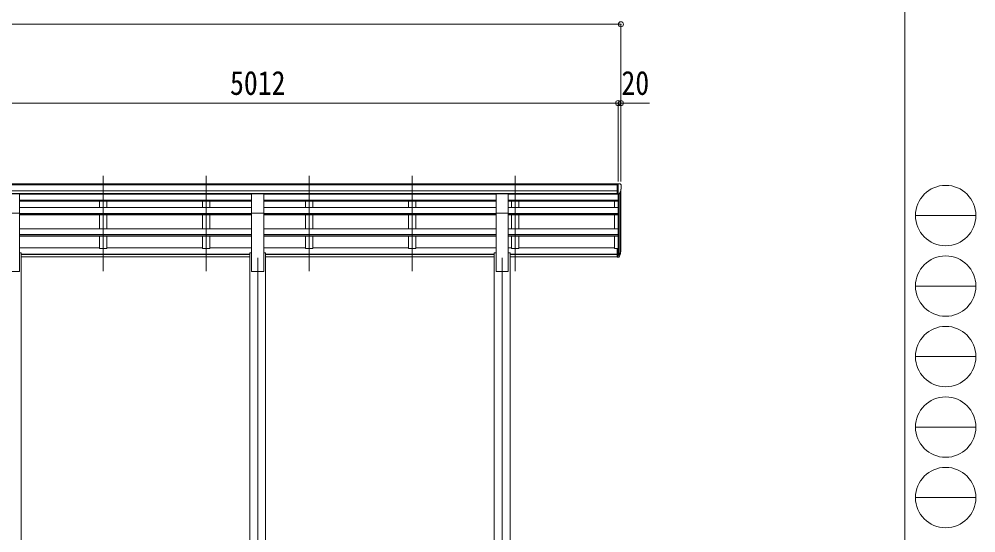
# Model space of a CAD drawing. Units: millimetres at full size, sheet at 1:35. Extents: x -9783 to 9892, y -6828 to 6752.
# Drawn here: x 3238 to 9892, y -3468 to 102 of the extents above; entities that cross this region are included whole.
import ezdxf
from ezdxf.enums import TextEntityAlignment as Align

# ---------------------------------------------------------------- set-up
doc = ezdxf.new("R2010")
doc.units = ezdxf.units.MM
doc.header["$LTSCALE"] = 35
doc.header["$PDMODE"] = 32
doc.header["$PDSIZE"] = 35
for name, color, linetype, lineweight in [('0-1_本体', 4, 'Continuous', 9), ('0-2_部品', 7, 'Continuous', 9), ('0-8_PARTS2', 2, 'Continuous', 9), ('0-A_寸法', 6, 'Continuous', 9), ('F-0_240', 7, 'Continuous', 9)]:
    doc.layers.add(name, color=color, linetype=linetype, lineweight=lineweight)
doc.styles.add('ＭＳ ゴシック', font='')
doc.styles.get('ＭＳ ゴシック').set_extended_font_data('MS Gothic')

msp = doc.modelspace()

# ---------------------------------------------------------------- linework, layer by layer
at = {"layer": '0-1_本体'}
for p, q in [((7396.72, -1043.25), (2397.72, -1043.25)), ((7396.72, -1048.6), (2397.72, -1048.6)), ((7396.72, -1092.12), (2397.72, -1092.12)), ((7396.72, -1109.79), (2397.72, -1109.79)), ((4854.72, -1112.16), (3239.72, -1112.16)), ((4854.72, -1115.12), (3239.72, -1115.12)), ((3798.22, -1112.16), (3798.22, -1115.12)), ((3848.22, -1112.16), (3848.22, -1115.12)), ((4514.22, -1112.16), (4514.22, -1115.12)), ((4564.22, -1112.16), (4564.22, -1115.12)), ((6554.72, -1112.16), (4939.72, -1112.16)), ((6554.72, -1115.12), (4939.72, -1115.12)), ((5230.22, -1112.16), (5230.22, -1115.12)), ((5280.22, -1112.16), (5280.22, -1115.12)), ((5946.22, -1112.16), (5946.22, -1115.12)), ((5996.22, -1112.16), (5996.22, -1115.12)), ((6639.72, -1112.16), (7396.72, -1112.16)), ((7403.22, -1115.12), (6639.72, -1115.12)), ((6662.22, -1112.16), (6662.22, -1115.12)), ((6712.22, -1112.16), (6712.22, -1115.12)), ((7403.22, -1113.63), (7403.22, -1491.34)), ((7409.22, -1114.15), (7409.22, -1535.78)), ((7418.93, -1098.8), (7418.93, -1517.78)), ((7423.22, -1493.51), (7423.22, -1080)), ((4854.72, -1157.08), (3239.72, -1157.08)), ((4854.72, -1158.77), (3239.72, -1158.77)), ((4854.72, -1162.56), (3239.72, -1162.56)), ((3798.22, -1162.56), (3798.22, -1207.98)), ((3848.22, -1162.56), (3848.22, -1207.98)), ((4514.22, -1162.56), (4514.22, -1207.98)), ((4564.22, -1162.56), (4564.22, -1207.98)), ((6554.72, -1157.08), (4939.72, -1157.08)), ((6554.72, -1158.77), (4939.72, -1158.77)), ((6554.72, -1162.56), (4939.72, -1162.56)), ((5230.22, -1162.56), (5230.22, -1207.98)), ((5280.22, -1162.56), (5280.22, -1207.98)), ((5946.22, -1162.56), (5946.22, -1207.98)), ((5996.22, -1162.56), (5996.22, -1207.98)), ((7403.22, -1157.08), (6639.72, -1157.08)), ((7403.22, -1158.77), (6639.72, -1158.77)), ((7403.22, -1162.56), (6639.72, -1162.56)), ((6662.22, -1162.56), (6662.22, -1207.98)), ((6712.22, -1162.56), (6712.22, -1207.98)), ((7378.22, -1207.98), (7378.22, -1162.56)), ((4854.72, -1207.98), (3239.72, -1207.98)), ((3239.72, -1652.77), (3239.72, -1245.82)), ((4854.72, -1248.56), (3239.72, -1248.56)), ((4854.72, -1250.25), (3239.72, -1250.25)), ((4854.72, -1257.12), (3239.72, -1257.12)), ((3798.22, -1257.12), (3798.22, -1356.22)), ((3848.22, -1257.12), (3848.22, -1356.22)), ((4514.22, -1257.12), (4514.22, -1356.22)), ((4564.22, -1257.12), (4564.22, -1356.22)), ((4854.72, -1652.77), (4854.72, -1245.82)), ((6554.72, -1207.98), (4939.72, -1207.98)), ((4939.72, -1652.77), (4939.72, -1245.82)), ((6554.72, -1248.56), (4939.72, -1248.56)), ((6554.72, -1250.25), (4939.72, -1250.25)), ((6554.72, -1257.12), (4939.72, -1257.12)), ((5230.22, -1257.12), (5230.22, -1356.22)), ((5280.22, -1257.12), (5280.22, -1356.22)), ((5946.22, -1257.12), (5946.22, -1356.22)), ((5996.22, -1257.12), (5996.22, -1356.22)), ((6554.72, -1652.77), (6554.72, -1245.82)), ((7403.22, -1207.98), (6639.72, -1207.98)), ((6639.72, -1652.77), (6639.72, -1245.82)), ((7403.22, -1248.56), (6639.72, -1248.56)), ((7403.22, -1250.25), (6639.72, -1250.25)), ((7403.22, -1257.12), (6639.72, -1257.12)), ((6662.22, -1257.12), (6662.22, -1356.22)), ((6712.22, -1257.12), (6712.22, -1356.22)), ((7378.22, -1356.22), (7378.22, -1257.12)), ((4854.72, -1356.22), (3239.72, -1356.22)), ((4854.72, -1395.36), (3239.72, -1395.36)), ((4854.72, -1397.03), (3239.72, -1397.03)), ((6554.72, -1356.22), (4939.72, -1356.22)), ((6554.72, -1395.36), (4939.72, -1395.36)), ((6554.72, -1397.03), (4939.72, -1397.03)), ((7403.22, -1356.22), (6639.72, -1356.22)), ((7403.22, -1395.36), (6639.72, -1395.36)), ((7403.22, -1397.03), (6639.72, -1397.03)), ((4854.72, -1406.67), (3239.72, -1406.67)), ((3848.22, -1406.67), (3848.22, -1492.17)), ((4564.22, -1406.67), (4564.22, -1492.17)), ((6554.72, -1406.67), (4939.72, -1406.67)), ((5280.22, -1406.67), (5280.22, -1492.17)), ((5996.22, -1406.67), (5996.22, -1492.17)), ((7403.22, -1406.67), (6639.72, -1406.67)), ((6712.22, -1406.67), (6712.22, -1492.17)), ((7378.22, -1492.17), (7378.22, -1406.67)), ((3798.22, -1486.96), (3239.72, -1486.96)), ((3252.22, -1522.77), (3239.72, -1522.77)), ((3252.22, -1522.77), (3252.22, -4402.77)), ((4514.22, -1486.96), (3848.22, -1486.96)), ((4854.72, -1487.38), (4564.22, -1487.38)), ((4842.22, -1522.77), (4842.22, -4402.77)), ((4854.72, -1522.77), (4842.22, -1522.77)), ((5230.22, -1486.96), (4939.72, -1486.96)), ((4952.22, -1522.77), (4939.72, -1522.77)), ((4952.22, -1522.77), (4952.22, -4402.77)), ((5946.22, -1486.96), (5280.22, -1486.96)), ((6554.72, -1486.96), (5996.22, -1486.96)), ((6542.22, -1522.77), (6542.22, -4402.77)), ((6554.72, -1522.77), (6542.22, -1522.77)), ((6662.22, -1486.96), (6639.72, -1486.96)), ((6652.22, -1522.77), (6639.72, -1522.77)), ((6652.22, -1522.77), (6652.22, -4402.77)), ((7378.22, -1486.96), (6712.22, -1486.96)), ((7396.72, -1492.17), (7378.22, -1492.17)), ((4842.22, -1531.26), (3252.22, -1531.26)), ((4842.22, -1532.64), (3252.22, -1532.64)), ((4842.22, -1549.82), (3252.22, -1549.82)), ((6542.22, -1531.26), (4952.22, -1531.26)), ((6542.22, -1532.64), (4952.22, -1532.64)), ((6542.22, -1549.82), (4952.22, -1549.82)), ((7396.72, -1531.26), (6652.22, -1531.26)), ((7396.72, -1532.64), (6652.22, -1532.64)), ((7396.72, -1549.82), (6652.22, -1549.82)), ((3239.72, -1652.77), (3154.72, -1652.77)), ((4939.72, -1652.77), (4854.72, -1652.77)), ((6639.72, -1652.77), (6554.72, -1652.77))]:
    msp.add_line(p, q, dxfattribs=at)
for points in [[(3798.22, -1406.67), (3798.22, -1492.17), (3848.22, -1492.17)], [(4514.22, -1406.67), (4514.22, -1492.17), (4564.22, -1492.17)], [(5230.22, -1406.67), (5230.22, -1492.17), (5280.22, -1492.17)], [(5946.22, -1406.67), (5946.22, -1492.17), (5996.22, -1492.17)], [(6662.22, -1406.67), (6662.22, -1492.17), (6712.22, -1492.17)]]:
    msp.add_lwpolyline(points, dxfattribs=at)
at = {"layer": '0-2_部品'}
for p, q in [((7396.72, -1041.64), (7386.72, -1041.73)), ((7386.72, -1043.83), (7386.72, -1041.73)), ((7396.72, -1113.63), (7396.72, -1041.64)), ((7415.22, -1041.64), (7396.72, -1041.64)), ((7403.22, -1114.63), (7403.22, -1041.64)), ((7415.22, -1041.64), (7417.55, -1041.78)), ((7418.31, -1042.21), (7422.37, -1048.02)), ((7425.22, -1051.01), (7425.22, -1051.64)), ((3239.72, -1111.67), (3154.72, -1111.67)), ((3239.72, -1245.82), (3239.72, -1111.67)), ((4939.72, -1111.67), (4854.72, -1111.67)), ((4854.72, -1245.82), (4854.72, -1111.67)), ((4939.72, -1245.82), (4939.72, -1111.67)), ((6639.72, -1111.67), (6554.72, -1111.67)), ((6554.72, -1245.82), (6554.72, -1111.67)), ((6639.72, -1245.82), (6639.72, -1111.67)), ((7396.72, -1113.63), (7403.22, -1113.63)), ((7403.22, -1114.63), (7408.43, -1114.31)), ((7410.84, -1112.81), (7420.12, -1096.75)), ((3239.72, -1245.82), (3154.72, -1245.82)), ((4939.72, -1245.82), (4854.72, -1245.82)), ((6639.72, -1245.82), (6554.72, -1245.82)), ((7396.72, -1491.34), (7396.72, -1552.4)), ((7396.72, -1491.34), (7403.22, -1491.34)), ((7396.72, -1529.65), (7403.22, -1529.65)), ((7403.22, -1491.34), (7403.22, -1553.22)), ((7409.65, -1535.3), (7419.4, -1516.89)), ((7420.82, -1517.38), (7410.66, -1536.55)), ((7396.72, -1535.05), (7403.22, -1535.05)), ((7396.72, -1552.4), (7403.22, -1552.4)), ((7403.22, -1536.05), (7408.35, -1536.05)), ((7403.22, -1538.05), (7408.06, -1538.05)), ((7403.22, -1553.22), (7408.06, -1553.22)), ((7418.24, -1534.24), (7410.66, -1551.72))]:
    msp.add_line(p, q, dxfattribs=at)
for centre, radius, start, end in [((7417.49, -1042.78), 1, 35, 86.5), ((7223.22, -1051.64), 202, 347.09739, 0), ((7422.22, -1051.01), 3, 0, 87), ((7408.24, -1111.31), 3, 273.5, 330), ((7290, -1498.16), 133.22, 344.28698, 356.72013), ((7335.27, -1490.93), 88.05, 342.78929, 2.77608), ((7334.56, -1495.21), 89.07, 345.58812, 5.50424), ((7408.06, -1535.05), 3, 270, 330), ((7408.06, -1550.22), 3, 270, 330), ((7408.35, -1534.55), 1.5, 270, 330)]:
    msp.add_arc(centre, radius, start, end, dxfattribs=at)
at = {"layer": '0-8_PARTS2'}
for p, q in [((3823.22, -1650.44), (3823.22, -987.91)), ((4539.22, -1650.44), (4539.22, -987.91)), ((5255.22, -1650.44), (5255.22, -987.91)), ((5971.22, -1650.44), (5971.22, -987.91)), ((6687.22, -1650.44), (6687.22, -987.91)), ((4897.22, -1556.64), (4897.22, -4502.78)), ((6597.22, -1556.64), (6597.22, -4502.78))]:
    msp.add_line(p, q, dxfattribs=at)
at = {"layer": '0-A_寸法'}
for p, q in [((-2640.78, 66.01), (7423.22, 66.01)), ((7423.22, 66.01), (7423.22, -481.53)), ((7403.22, -481.53), (2391.22, -481.53)), ((7403.22, -481.53), (7403.22, -1027.15)), ((7403.22, -481.53), (7403.22, -1027.15)), ((7403.22, -481.53), (7423.22, -481.53)), ((7423.22, -481.53), (7423.22, -1027.15)), ((7423.22, -481.53), (7623.22, -481.53))]:
    msp.add_line(p, q, dxfattribs=at)
for p in [(7423.22, 66.01), (7403.22, -481.53), (7423.22, -481.53)]:
    msp.add_point(p, dxfattribs=at)
at = {"layer": 'F-0_240', "color": 5}
msp.add_line((9396.97, 6751.9), (9396.97, -6828.1), dxfattribs=at)
at = {"layer": 'F-0_240', "color": 4}
for p, q in [((9471.77, -1263.1), (9891.77, -1263.1)), ((9471.77, -1753.1), (9891.77, -1753.1)), ((9471.77, -2243.1), (9891.77, -2243.1)), ((9471.77, -2733.1), (9891.77, -2733.1)), ((9471.77, -3223.1), (9891.77, -3223.1))]:
    msp.add_line(p, q, dxfattribs=at)
for centre in [(9681.77, -1263.1), (9681.77, -1753.1), (9681.77, -2243.1), (9681.77, -2733.1), (9681.77, -3223.1)]:
    msp.add_circle(centre, 210, dxfattribs=at)

# ---------------------------------------------------------------- texts
at = {"layer": '0-A_寸法', "color": 7, "style": 'ＭＳ ゴシック', "width": 0.85}
for s, p in [('5012', (4704.72, -474.53)), ('20', (7426.97, -474.53))]:
    msp.add_text(s, height=166.8, dxfattribs=at).set_placement(p, align=Align.BOTTOM_LEFT)

doc.saveas('drawing.dxf')
